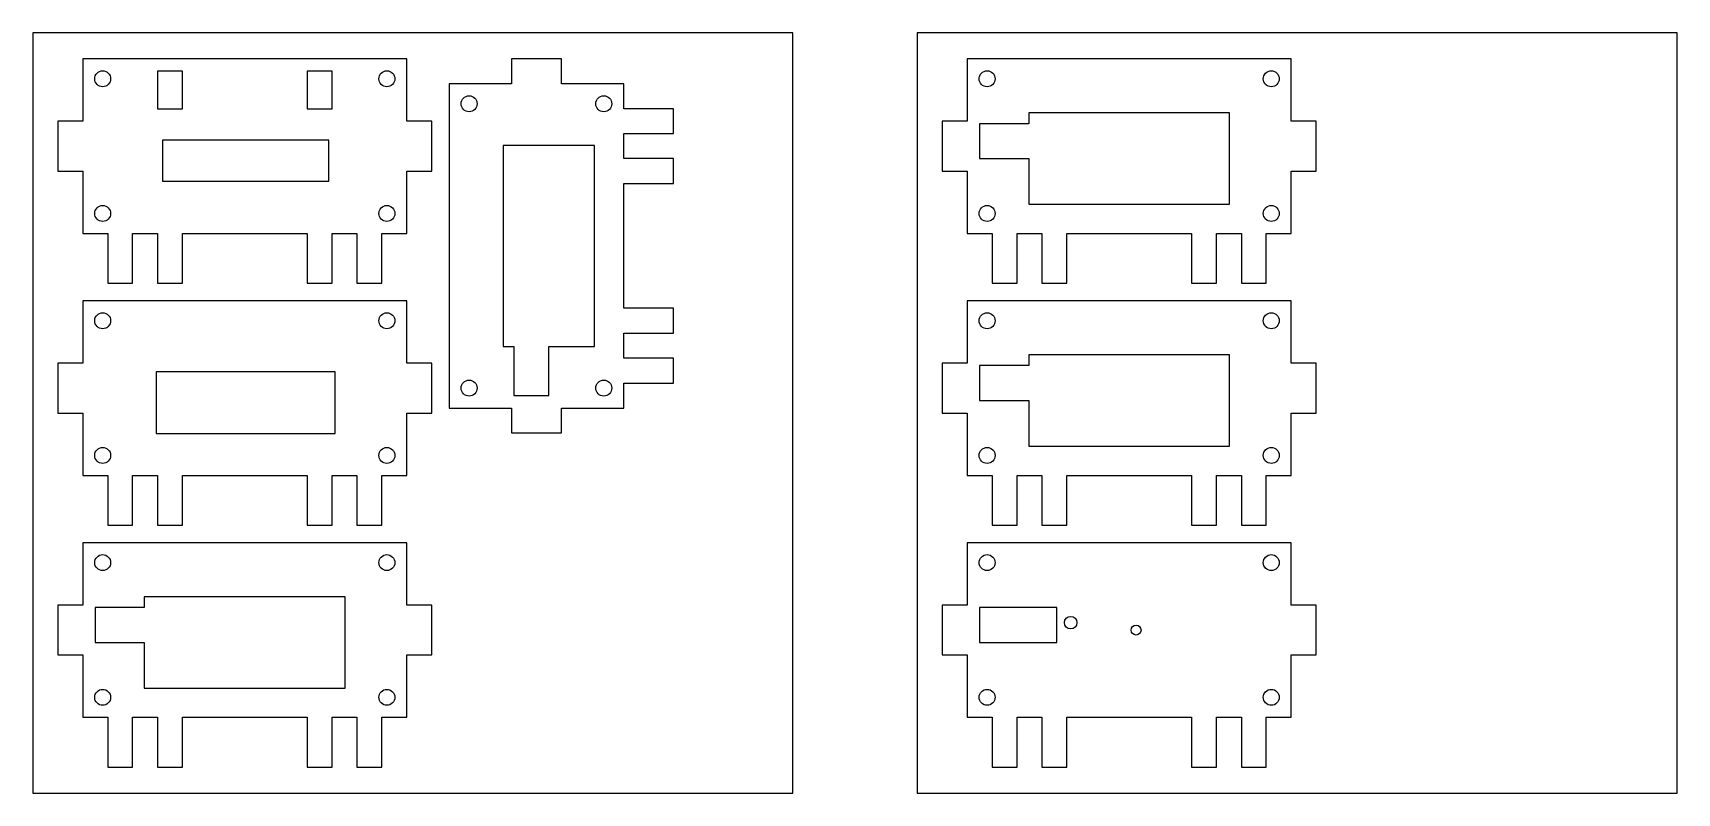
# Model space of a CAD drawing. Header units: millimetres. Extents: x 0 to 660, y 0 to 305.
import ezdxf

# ---------------------------------------------------------------- set-up
doc = ezdxf.new("R2010")
doc.units = ezdxf.units.MM
doc.layers.add('CUT', color=1, linetype='Continuous')
doc.layers.add('SHEET', color=8, linetype='Continuous', plot=False)

msp = doc.modelspace()

# ---------------------------------------------------------------- linework, layer by layer
at = {"layer": 'CUT'}
for points in [[(30, 204.4), (40, 204.4), (40, 224.4), (50, 224.4), (50, 204.4), (60, 204.4), (60, 224.4), (110, 224.4), (110, 204.4), (120, 204.4), (120, 224.4), (130, 224.4), (130, 204.4), (140, 204.4), (140, 224.4), (150, 224.4), (150, 249.4), (160, 249.4), (160, 269.4), (150, 269.4), (150, 294.4), (20, 294.4), (20, 269.4), (10, 269.4), (10, 249.4), (20, 249.4), (20, 224.4), (30, 224.4)], [(257, 164.4), (257, 174.4), (237, 174.4), (237, 184.4), (257, 184.4), (257, 194.4), (237, 194.4), (237, 244.4), (257, 244.4), (257, 254.4), (237, 254.4), (237, 264.4), (257, 264.4), (257, 274.4), (237, 274.4), (237, 284.4), (212, 284.4), (212, 294.4), (192, 294.4), (192, 284.4), (167, 284.4), (167, 154.4), (192, 154.4), (192, 144.4), (212, 144.4), (212, 154.4), (237, 154.4), (237, 164.4)], [(384.8, 204.4), (394.8, 204.4), (394.8, 224.4), (404.8, 224.4), (404.8, 204.4), (414.8, 204.4), (414.8, 224.4), (464.8, 224.4), (464.8, 204.4), (474.8, 204.4), (474.8, 224.4), (484.8, 224.4), (484.8, 204.4), (494.8, 204.4), (494.8, 224.4), (504.8, 224.4), (504.8, 249.4), (514.8, 249.4), (514.8, 269.4), (504.8, 269.4), (504.8, 294.4), (374.8, 294.4), (374.8, 269.4), (364.8, 269.4), (364.8, 249.4), (374.8, 249.4), (374.8, 224.4), (384.8, 224.4)], [(50, 274.4), (60, 274.4), (60, 289.4), (50, 289.4)], [(110, 274.4), (120, 274.4), (120, 289.4), (110, 289.4)], [(399.5, 236.1), (480.1, 236.1), (480.1, 272.7), (399.5, 272.7), (399.5, 268.4), (379.8, 268.4), (379.8, 254.4), (399.5, 254.4)], [(52, 245.3), (118.7, 245.3), (118.7, 261.8), (52, 261.8)], [(225.3, 179.1), (225.3, 259.7), (188.7, 259.7), (188.7, 179.1), (193, 179.1), (193, 159.4), (207, 159.4), (207, 179.1)], [(30, 107.4), (40, 107.4), (40, 127.4), (50, 127.4), (50, 107.4), (60, 107.4), (60, 127.4), (110, 127.4), (110, 107.4), (120, 107.4), (120, 127.4), (130, 127.4), (130, 107.4), (140, 107.4), (140, 127.4), (150, 127.4), (150, 152.4), (160, 152.4), (160, 172.4), (150, 172.4), (150, 197.4), (20, 197.4), (20, 172.4), (10, 172.4), (10, 152.4), (20, 152.4), (20, 127.4), (30, 127.4)], [(384.8, 107.4), (394.8, 107.4), (394.8, 127.4), (404.8, 127.4), (404.8, 107.4), (414.8, 107.4), (414.8, 127.4), (464.8, 127.4), (464.8, 107.4), (474.8, 107.4), (474.8, 127.4), (484.8, 127.4), (484.8, 107.4), (494.8, 107.4), (494.8, 127.4), (504.8, 127.4), (504.8, 152.4), (514.8, 152.4), (514.8, 172.4), (504.8, 172.4), (504.8, 197.4), (374.8, 197.4), (374.8, 172.4), (364.8, 172.4), (364.8, 152.4), (374.8, 152.4), (374.8, 127.4), (384.8, 127.4)], [(399.5, 139.1), (480.1, 139.1), (480.1, 175.7), (399.5, 175.7), (399.5, 171.4), (379.8, 171.4), (379.8, 157.4), (399.5, 157.4)], [(49.5, 144.2), (121.2, 144.2), (121.2, 168.9), (49.5, 168.9)], [(30, 10.4), (40, 10.4), (40, 30.4), (50, 30.4), (50, 10.4), (60, 10.4), (60, 30.4), (110, 30.4), (110, 10.4), (120, 10.4), (120, 30.4), (130, 30.4), (130, 10.4), (140, 10.4), (140, 30.4), (150, 30.4), (150, 55.4), (160, 55.4), (160, 75.4), (150, 75.4), (150, 100.4), (20, 100.4), (20, 75.4), (10, 75.4), (10, 55.4), (20, 55.4), (20, 30.4), (30, 30.4)], [(384.8, 10.4), (394.8, 10.4), (394.8, 30.4), (404.8, 30.4), (404.8, 10.4), (414.8, 10.4), (414.8, 30.4), (464.8, 30.4), (464.8, 10.4), (474.8, 10.4), (474.8, 30.4), (484.8, 30.4), (484.8, 10.4), (494.8, 10.4), (494.8, 30.4), (504.8, 30.4), (504.8, 55.4), (514.8, 55.4), (514.8, 75.4), (504.8, 75.4), (504.8, 100.4), (374.8, 100.4), (374.8, 75.4), (364.8, 75.4), (364.8, 55.4), (374.8, 55.4), (374.8, 30.4), (384.8, 30.4)], [(44.7, 42.1), (125.3, 42.1), (125.3, 78.7), (44.7, 78.7), (44.7, 74.4), (25, 74.4), (25, 60.4), (44.7, 60.4)], [(379.8, 60.4), (410.8, 60.4), (410.8, 74.4), (379.8, 74.4)]]:
    msp.add_lwpolyline(points, close=True, dxfattribs=at)
for centre, radius in [((28, 286.4), 3.2), ((142, 286.4), 3.2), ((382.8, 286.4), 3.2), ((496.8, 286.4), 3.2), ((175, 276.4), 3.2), ((229, 276.4), 3.2), ((28, 232.4), 3.2), ((142, 232.4), 3.2), ((382.8, 232.4), 3.2), ((496.8, 232.4), 3.2), ((28, 189.4), 3.2), ((142, 189.4), 3.2), ((382.8, 189.4), 3.2), ((496.8, 189.4), 3.2), ((175, 162.4), 3.2), ((229, 162.4), 3.2), ((28, 135.4), 3.2), ((142, 135.4), 3.2), ((382.8, 135.4), 3.2), ((496.8, 135.4), 3.2), ((28, 92.4), 3.2), ((142, 92.4), 3.2), ((382.8, 92.4), 3.2), ((496.8, 92.4), 3.2), ((416.29, 68.35), 2.5), ((442.55, 65.37), 2), ((28, 38.4), 3.2), ((142, 38.4), 3.2), ((382.8, 38.4), 3.2), ((496.8, 38.4), 3.2)]:
    msp.add_circle(centre, radius, dxfattribs=at)
at = {"layer": 'SHEET'}
for points in [[(0, 0), (304.8, 0), (304.8, 304.8), (0, 304.8)], [(354.8, 0), (659.6, 0), (659.6, 304.8), (354.8, 304.8)]]:
    msp.add_lwpolyline(points, close=True, dxfattribs=at)

doc.saveas('drawing.dxf')
